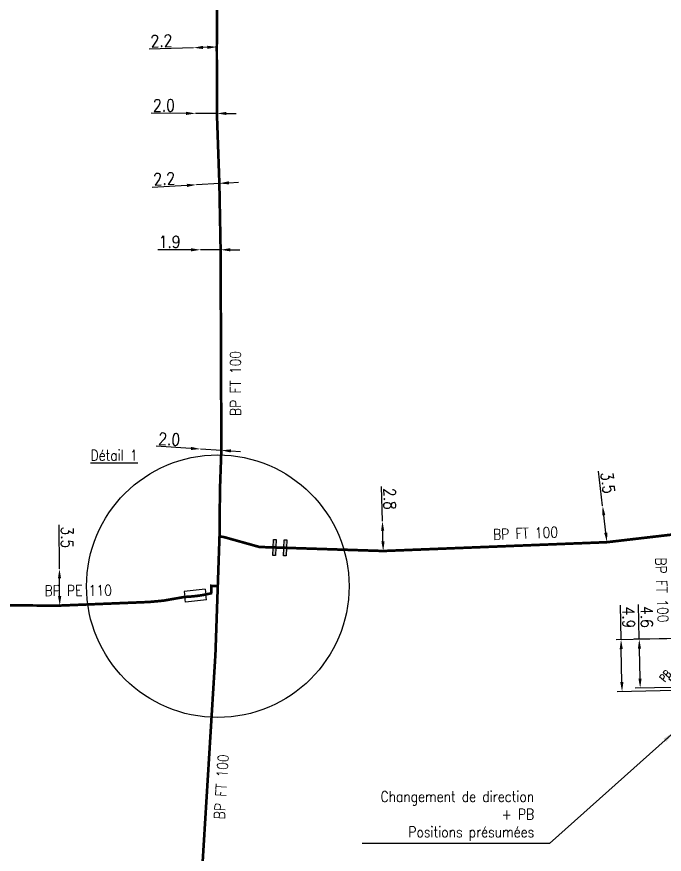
# Model space of a CAD drawing. Header units: millimetres. Extents: x 185000 to 186000, y 127990 to 129010.
# Drawn here: x 185130.4 to 185191.4, y 128112.7 to 128191.5 of the extents above; entities that cross this region are included whole.
import ezdxf
from ezdxf.enums import TextEntityAlignment as Align

# ---------------------------------------------------------------- set-up
doc = ezdxf.new("R2010")
doc.units = ezdxf.units.MM
doc.header["$PDMODE"] = 34
for name, pattern in [('L_25_AP', [2000, 1000, 1000]), ('L_25_FT', [2000, 1000, 1000]), ('L_25_PE', [2000, 1000, 1000])]:
    doc.linetypes.add(name, pattern=pattern)
doc.layers.get('0').update_dxf_attribs({"linetype": 'CONTINUOUS'})
doc.layers.get('DEFPOINTS').update_dxf_attribs({"linetype": 'CONTINUOUS'})
for name, color, linetype in [('L_150', 1, 'CONTINUOUS'), ('L_340', 7, 'CONTINUOUS'), ('L_400', 7, 'CONTINUOUS'), ('L_900', 7, 'CONTINUOUS')]:
    doc.layers.add(name, color=color, linetype=linetype)
doc.styles.add('G_ROMANS', font='ROMANS.SHX', dxfattribs={"width": 0.75})
doc.styles.get("Standard").update_dxf_attribs({"font": 'romans.shx', "width": 0.85})
doc.dimstyles.get("Standard").update_dxf_attribs({"dimtxt": 1.5, "dimasz": 1.2, "dimexe": 0.625, "dimexo": 0.625, "dimgap": 0.25, "dimtad": 1, "dimdec": 1, "dimzin": 0, "dimdsep": 46, "dimtxsty": 'Standard', "dimcen": -0.5, "dimadec": 0, "dimazin": 0, "dimtfac": 1, "dimtdec": 1, "dimtmove": 0, "dimatfit": 3, "dimfxl": 0, "dimtolj": 1, "dimtzin": 0, "dimarcsym": 0})

# ---------------------------------------------------------------- blocks, each defined once
blk = doc.blocks.new('*D2158')
at = {"layer": 'DEFPOINTS', "color": 0, "linetype": 'Continuous', "transparency": 16777216}
for p in [(185147.702, 128150.822), (185147.702, 128150.822), (185149.668, 128150.698)]:
    blk.add_point(p, dxfattribs=at)
at = {"layer": 'L_150', "color": 0, "linetype": 'Continuous', "lineweight": -2, "transparency": 16777216}
for p, q in [((185146.804, 128150.879), (185143.532, 128151.086)), ((185149.668, 128150.698), (185147.702, 128150.822)), ((185150.566, 128150.641), (185151.465, 128150.584))]:
    blk.add_line(p, q, dxfattribs=at)
at = {"layer": 'L_150', "color": 0, "linetype": 'Continuous', "transparency": 16777216}
for points in [[(185146.813, 128151.029), (185146.795, 128150.729), (185147.702, 128150.822)], [(185150.576, 128150.791), (185150.557, 128150.491), (185149.668, 128150.698)]]:
    blk.add_solid(points, dxfattribs=at)
at = {"layer": 'L_150', "color": 0, "linetype": 'Continuous', "transparency": 16777216, "insert": (185144.766, 128151.759), "char_height": 1.125, "attachment_point": 5, "rotation": 356.38058}
blk.add_mtext('\\A1;2.0', dxfattribs=at)
blk = doc.blocks.new('*D2159')
at = {"layer": 'DEFPOINTS', "color": 0, "linetype": 'Continuous', "transparency": 16777216}
for p in [(185147.698, 128169.573), (185147.698, 128169.573), (185149.598, 128169.575)]:
    blk.add_point(p, dxfattribs=at)
at = {"layer": 'L_150', "color": 0, "linetype": 'Continuous', "lineweight": -2, "transparency": 16777216}
for p, q in [((185146.798, 128169.572), (185143.702, 128169.57)), ((185149.598, 128169.575), (185147.698, 128169.573)), ((185150.498, 128169.575), (185151.398, 128169.576))]:
    blk.add_line(p, q, dxfattribs=at)
at = {"layer": 'L_150', "color": 0, "linetype": 'Continuous', "transparency": 16777216}
for points in [[(185146.798, 128169.722), (185146.798, 128169.422), (185147.698, 128169.573)], [(185150.498, 128169.725), (185150.498, 128169.425), (185149.598, 128169.575)]]:
    blk.add_solid(points, dxfattribs=at)
at = {"layer": 'L_150', "color": 0, "linetype": 'Continuous', "transparency": 16777216, "insert": (185144.799, 128170.321), "char_height": 1.125, "attachment_point": 5, "rotation": 0.04584}
blk.add_mtext('\\A1;1.9', dxfattribs=at)
blk = doc.blocks.new('*D2160')
at = {"layer": 'DEFPOINTS', "color": 0, "linetype": 'Continuous', "transparency": 16777216}
for p in [(185147.325, 128175.692), (185147.325, 128175.692), (185149.481, 128175.823)]:
    blk.add_point(p, dxfattribs=at)
at = {"layer": 'L_150', "color": 0, "linetype": 'Continuous', "lineweight": -2, "transparency": 16777216}
for p, q in [((185146.427, 128175.637), (185143.154, 128175.438)), ((185149.481, 128175.823), (185147.325, 128175.692)), ((185150.379, 128175.878), (185151.278, 128175.933))]:
    blk.add_line(p, q, dxfattribs=at)
at = {"layer": 'L_150', "color": 0, "linetype": 'Continuous', "transparency": 16777216}
for points in [[(185146.418, 128175.787), (185146.436, 128175.488), (185147.325, 128175.692)], [(185150.37, 128176.028), (185150.388, 128175.728), (185149.481, 128175.823)]]:
    blk.add_solid(points, dxfattribs=at)
at = {"layer": 'L_150', "color": 0, "linetype": 'Continuous', "transparency": 16777216, "insert": (185144.296, 128176.259), "char_height": 1.125, "attachment_point": 5, "rotation": 3.48591}
blk.add_mtext('\\A1;2.2', dxfattribs=at)
blk = doc.blocks.new('*D2161')
at = {"layer": 'DEFPOINTS', "color": 0, "linetype": 'Continuous', "transparency": 16777216}
for p in [(185147.25, 128182.412), (185147.25, 128182.412), (185149.25, 128182.409)]:
    blk.add_point(p, dxfattribs=at)
at = {"layer": 'L_150', "color": 0, "linetype": 'Continuous', "lineweight": -2, "transparency": 16777216}
for p, q in [((185146.35, 128182.414), (185143.071, 128182.419)), ((185149.25, 128182.409), (185147.25, 128182.412)), ((185150.15, 128182.407), (185151.05, 128182.405))]:
    blk.add_line(p, q, dxfattribs=at)
at = {"layer": 'L_150', "color": 0, "linetype": 'Continuous', "transparency": 16777216}
for points in [[(185146.35, 128182.564), (185146.35, 128182.264), (185147.25, 128182.412)], [(185150.15, 128182.557), (185150.15, 128182.257), (185149.25, 128182.409)]]:
    blk.add_solid(points, dxfattribs=at)
at = {"layer": 'L_150', "color": 0, "linetype": 'Continuous', "transparency": 16777216, "insert": (185144.262, 128183.167), "char_height": 1.125, "attachment_point": 5, "rotation": 359.90083}
blk.add_mtext('\\A1;2.0', dxfattribs=at)
blk = doc.blocks.new('*D2162')
at = {"layer": 'DEFPOINTS', "color": 0, "linetype": 'Continuous', "transparency": 16777216}
for p in [(185147.043, 128188.59), (185147.043, 128188.59), (185149.242, 128188.664)]:
    blk.add_point(p, dxfattribs=at)
at = {"layer": 'L_150', "color": 0, "linetype": 'Continuous', "lineweight": -2, "transparency": 16777216}
for p, q in [((185147.043, 128188.59), (185142.867, 128188.45)), ((185148.342, 128188.634), (185147.942, 128188.62))]:
    blk.add_line(p, q, dxfattribs=at)
at = {"layer": 'L_150', "color": 0, "linetype": 'Continuous', "transparency": 16777216}
for points in [[(185147.937, 128188.77), (185147.948, 128188.47), (185147.043, 128188.59)], [(185148.337, 128188.783), (185148.347, 128188.484), (185149.242, 128188.664)]]:
    blk.add_solid(points, dxfattribs=at)
at = {"layer": 'L_150', "color": 0, "linetype": 'Continuous', "transparency": 16777216, "insert": (185144.03, 128189.239), "char_height": 1.125, "attachment_point": 5, "rotation": 1.91984}
blk.add_mtext('\\A1;2.2', dxfattribs=at)
blk = doc.blocks.new('*D2165')
at = {"layer": 'DEFPOINTS', "color": 0, "linetype": 'Continuous', "transparency": 16777216}
for p in [(185134.429, 128139.537), (185134.429, 128139.537), (185134.457, 128136.087)]:
    blk.add_point(p, dxfattribs=at)
at = {"layer": 'L_150', "color": 0, "linetype": 'Continuous', "lineweight": -2, "transparency": 16777216}
for p, q in [((185134.429, 128139.537), (185134.395, 128143.69)), ((185134.45, 128136.987), (185134.436, 128138.637))]:
    blk.add_line(p, q, dxfattribs=at)
at = {"layer": 'L_150', "color": 0, "linetype": 'Continuous', "transparency": 16777216}
for points in [[(185134.586, 128138.638), (185134.286, 128138.636), (185134.429, 128139.537)], [(185134.6, 128136.988), (185134.3, 128136.986), (185134.457, 128136.087)]]:
    blk.add_solid(points, dxfattribs=at)
at = {"layer": 'L_150', "color": 0, "linetype": 'Continuous', "transparency": 16777216, "insert": (185135.155, 128142.507), "char_height": 1.125, "attachment_point": 5, "rotation": 270.46981}
blk.add_mtext('\\A1;3.5', dxfattribs=at)
blk = doc.blocks.new('*D2190')
at = {"layer": 'DEFPOINTS', "color": 0, "linetype": 'Continuous', "transparency": 16777216}
for p in [(185164.826, 128144.024), (185164.826, 128144.024), (185164.904, 128141.225)]:
    blk.add_point(p, dxfattribs=at)
at = {"layer": 'L_150', "color": 0, "linetype": 'Continuous', "lineweight": -2, "transparency": 16777216}
for p, q in [((185164.826, 128144.024), (185164.735, 128147.301)), ((185164.879, 128142.125), (185164.851, 128143.124))]:
    blk.add_line(p, q, dxfattribs=at)
at = {"layer": 'L_150', "color": 0, "linetype": 'Continuous', "transparency": 16777216}
for points in [[(185165.001, 128143.129), (185164.701, 128143.12), (185164.826, 128144.024)], [(185165.029, 128142.129), (185164.729, 128142.121), (185164.904, 128141.225)]]:
    blk.add_solid(points, dxfattribs=at)
at = {"layer": 'L_150', "color": 0, "linetype": 'Continuous', "transparency": 16777216, "insert": (185165.518, 128146.133), "char_height": 1.125, "attachment_point": 5, "rotation": 271.59305}
blk.add_mtext('\\A1;2.8', dxfattribs=at)
blk = doc.blocks.new('*D1230')
at = {"layer": 'DEFPOINTS', "color": 0, "linetype": 'Continuous', "transparency": 16777216}
for p in [(185185.554, 128145.479), (185185.554, 128145.479), (185185.957, 128142.053)]:
    blk.add_point(p, dxfattribs=at)
at = {"layer": 'L_150', "color": 0, "linetype": 'Continuous', "lineweight": -2, "transparency": 16777216}
for p, q in [((185185.554, 128145.479), (185185.171, 128148.735)), ((185185.852, 128142.946), (185185.659, 128144.585))]:
    blk.add_line(p, q, dxfattribs=at)
at = {"layer": 'L_150', "color": 0, "linetype": 'Continuous', "transparency": 16777216}
for points in [[(185185.808, 128144.603), (185185.51, 128144.568), (185185.554, 128145.479)], [(185186.001, 128142.964), (185185.703, 128142.929), (185185.957, 128142.053)]]:
    blk.add_solid(points, dxfattribs=at)
at = {"layer": 'L_150', "color": 0, "linetype": 'Continuous', "transparency": 16777216, "insert": (185186.055, 128147.642), "char_height": 1.125, "attachment_point": 5, "rotation": 276.71352}
blk.add_mtext('\\A1;3.5', dxfattribs=at)
blk = doc.blocks.new('*D1264')
at = {"layer": 'DEFPOINTS', "color": 0, "linetype": 'Continuous', "transparency": 16777216}
for p in [(185197.781, 128133.088), (185189.001, 128132.919), (185192.732, 128128.39)]:
    blk.add_point(p, dxfattribs=at)
at = {"layer": 'L_340', "color": 0, "linetype": 'Continuous', "lineweight": -2, "transparency": 16777216}
for p, q in [((185189.001, 128132.919), (185188.938, 128136.197)), ((185197.312, 128133.079), (185188.532, 128132.91)), ((185189.072, 128129.22), (185189.018, 128132.019)), ((185192.263, 128128.381), (185188.621, 128128.311))]:
    blk.add_line(p, q, dxfattribs=at)
at = {"layer": 'L_340', "color": 0, "linetype": 'Continuous', "transparency": 16777216}
for points in [[(185189.168, 128132.022), (185188.868, 128132.016), (185189.001, 128132.919)], [(185189.222, 128129.223), (185188.922, 128129.217), (185189.089, 128128.32)]]:
    blk.add_solid(points, dxfattribs=at)
at = {"layer": 'L_340', "color": 0, "linetype": 'Continuous', "transparency": 16777216, "insert": (185189.711, 128135.022), "char_height": 1.125, "attachment_point": 5, "rotation": 271.10204}
blk.add_mtext('\\A1;4.6', dxfattribs=at)
blk = doc.blocks.new('L_340_13')
at = {"color": 0, "linetype": 'Continuous', "flags": 128}
blk.add_lwpolyline([(0, 0), (0, 1.25)], dxfattribs=at)
at = {"color": 0, "linetype": 'Continuous', "style": 'G_ROMANS', "width": 0.75}
blk.add_text('PB', height=0.75, dxfattribs=at).set_placement((0, 1.663), align=Align.MIDDLE)
at = {"color": 0, "linetype": 'Continuous', "width": 0.75, "flags": 3}
for tag, p in [('DEF_LEG', (0, -10)), ('DEF_COUP', (0, -12.5)), ('DEF_TYPE', (0, -15))]:
    blk.add_attdef(tag, text='', height=1.2, dxfattribs=at).set_placement(p, align=Align.MIDDLE)
blk = doc.blocks.new('*D1265')
at = {"layer": 'DEFPOINTS', "color": 0, "linetype": 'Continuous', "transparency": 16777216}
for p in [(185197.781, 128133.088), (185187.287, 128132.886), (185192.783, 128128.091)]:
    blk.add_point(p, dxfattribs=at)
at = {"layer": 'L_340', "color": 0, "linetype": 'Continuous', "lineweight": -2, "transparency": 16777216}
for p, q in [((185187.287, 128132.886), (185187.225, 128136.119)), ((185197.312, 128133.079), (185186.819, 128132.877)), ((185187.364, 128128.887), (185187.305, 128131.986)), ((185192.314, 128128.082), (185186.913, 128127.978))]:
    blk.add_line(p, q, dxfattribs=at)
at = {"layer": 'L_340', "color": 0, "linetype": 'Continuous', "transparency": 16777216}
for points in [[(185187.455, 128131.989), (185187.155, 128131.983), (185187.287, 128132.886)], [(185187.514, 128128.89), (185187.214, 128128.884), (185187.382, 128127.987)]]:
    blk.add_solid(points, dxfattribs=at)
at = {"layer": 'L_340', "color": 0, "linetype": 'Continuous', "transparency": 16777216, "insert": (185187.997, 128134.967), "char_height": 1.125, "attachment_point": 5, "rotation": 271.10204}
blk.add_mtext('\\A1;4.9', dxfattribs=at)
blk = doc.blocks.new('L_340_19')
at = {"linetype": 'Continuous'}
blk.add_hatch(color=0, dxfattribs=at).paths.add_polyline_path([(0.125, 0.75), (-0.125, 0.75), (-0.125, -0.75), (0.125, -0.75)])
at = {"color": 0, "linetype": 'Continuous'}
blk.add_lwpolyline([(-0.125, 0.75), (0.125, 0.75), (0.125, -0.75), (-0.125, -0.75)], close=True, dxfattribs=at)
at = {"color": 0, "linetype": 'Continuous', "width": 0.75}
for tag, height, flags, p in [('TR', 1, 8, (0, 1.981)), ('DEF_LEG', 1.2, 3, (0, -5)), ('DEF_COUP', 1.2, 3, (0, -7.5)), ('DEF_TYPE', 1.2, 3, (0, -10))]:
    blk.add_attdef(tag, text='', height=height, dxfattribs=dict(at, flags=flags)).set_placement(p, align=Align.MIDDLE)

msp = doc.modelspace()

# ---------------------------------------------------------------- linework, layer by layer
at = {"layer": 'L_150', "linetype": 'L_25_FT', "ltscale": 0.5, "const_width": 0.25, "flags": 128}
msp.add_lwpolyline([(185145.722, 128029.172), (185145.675, 128034.117), (185145.749, 128042.294), (185145.937, 128052.543), (185145.638, 128059.273), (185146.341, 128069.671), (185146.408, 128074.509), (185146.422, 128079.681), (185146.548, 128082.184), (185146.623, 128083.677), (185146.824, 128087.673), (185146.724, 128091.677), (185147.125, 128095.668), (185147.326, 128099.664), (185147.446, 128104.455), (185149.112, 128131.524), (185149.332, 128137.908), (185149.493, 128142.567), (185149.539, 128147.064), (185149.668, 128150.698), (185149.598, 128169.575), (185149.481, 128175.823), (185149.25, 128182.409), (185149.242, 128188.664), (185149.27, 128193.236), (185149.615, 128197.109), (185150.447, 128210.377)], dxfattribs=at)
at = {"layer": 'L_150', "linetype": 'L_25_FT', "const_width": 0.25, "flags": 128}
for points in [[(185217.573, 128146.177), (185217.277, 128146.133), (185215.634, 128145.891), (185205.814, 128144.397), (185198.357, 128143.5), (185192.012, 128142.759), (185185.957, 128142.053), (185164.904, 128141.225), (185155.677, 128141.524)], [(185154.678, 128141.556), (185153.252, 128141.602), (185149.84, 128142.555), (185149.493, 128142.567)]]:
    msp.add_lwpolyline(points, dxfattribs=at)
at = {"layer": 'L_150', "linetype": 'L_25_AP', "const_width": 0.25, "flags": 128}
msp.add_lwpolyline([(185155.677, 128141.524), (185154.678, 128141.556)], dxfattribs=at)
at = {"layer": 'L_150', "linetype": 'L_25_PE', "ltscale": 0.5, "const_width": 0.25, "flags": 128}
msp.add_lwpolyline([(185149.333, 128137.924), (185148.733, 128137.945), (185148.709, 128137.245), (185148.204, 128137.132, -0.014887), (185147.493, 128137.012, -0.026077), (185146.234, 128136.903), (185144.219, 128136.551), (185142.873, 128136.425), (185134.457, 128136.087), (185126.804, 128136.11), (185120.604, 128135.93), (185117.204, 128135.767), (185115.311, 128136.588), (185113.306, 128136.857), (185113.306, 128136.857), (185113.089, 128137.006), (185112.785, 128137.291), (185112.5, 128137.289)], format="xyb", dxfattribs=at)
at = {"layer": 'L_400', "color": 7, "linetype": 'CONTINUOUS'}
for p, q in [((185148.146, 128137.629), (185146.177, 128137.4)), ((185146.177, 128137.4), (185146.234, 128136.903)), ((185148.146, 128137.629), (185148.204, 128137.132)), ((185148.262, 128136.636), (185148.204, 128137.132)), ((185146.292, 128136.407), (185146.234, 128136.903)), ((185148.262, 128136.636), (185146.292, 128136.407))]:
    msp.add_line(p, q, dxfattribs=at)
at = {"layer": 'L_900'}
msp.add_circle((185149.332, 128137.908), 12.355, dxfattribs=at)

# ---------------------------------------------------------------- block references
at = {"layer": 'L_340'}
for name, p, rotation in [('L_340_19', (185154.678, 128141.556), 358.1469833605163), ('L_340_19', (185155.677, 128141.524), 358.1469833605163), ('L_340_13', (185192.732, 128128.39), 49.75141101788303)]:
    msp.add_blockref(name, p, dxfattribs=dict(at, rotation=rotation))

# ---------------------------------------------------------------- texts
at = {"layer": 'L_150', "linetype": 'Continuous', "width": 0.85}
for s, rotation, p in [('BP FT 100', 90.21326, (185151.002, 128156.989)), ('BP FT 100', 2.25103, (185178.298, 128142.893)), ('BP FT 100', 272.16651, (185191.134, 128137.553)), ('BP PE 110', 0.38479, (185136.197, 128137.507)), ('BP FT 100', 86.47927, (185149.662, 128119.031))]:
    msp.add_text(s, height=1, rotation=rotation, dxfattribs=at).set_placement(p, align=Align.MIDDLE)
at = {"layer": 'L_150', "linetype": 'Continuous', "insert": (185179.111, 128116.278), "char_height": 1, "attachment_point": 6}
msp.add_mtext('Changement de direction\\P+ PB\\PPositions présumées', dxfattribs=at)
at = {"layer": 'L_900', "insert": (185137.357, 128150.732), "char_height": 1, "attachment_point": 1}
msp.add_mtext_dynamic_manual_height_columns('{\\LDétail 1}', width=5.85149, gutter_width=5, heights=[0], dxfattribs=at)

# ---------------------------------------------------------------- dimensions: what is measured, and where the dimension line sits
at = {"layer": 'L_150', "linetype": 'Continuous'}
for base, p1, p2, angle, override, picture, middle in [((185147.043, 128188.59), (185149.242, 128188.664), (185147.043, 128188.59), 1.91984, {"dimscale": 0.75}, '*D2162', (185144.055, 128188.49)), ((185147.25, 128182.412), (185149.25, 128182.409), (185147.25, 128182.412), 359.90083, {"dimscale": 0.75}, '*D2161', (185144.261, 128182.417)), ((185147.325, 128175.692), (185149.481, 128175.823), (185147.325, 128175.692), 3.48591, {"dimscale": 0.75}, '*D2160', (185144.341, 128175.51)), ((185147.698, 128169.573), (185149.598, 128169.575), (185147.698, 128169.573), 0.04584, {"dimscale": 0.75, "dimatfit": 0}, '*D2159', (185144.8, 128169.571)), ((185147.702, 128150.822), (185149.668, 128150.698), (185147.702, 128150.822), 356.38058, {"dimscale": 0.75, "dimatfit": 0}, '*D2158', (185144.719, 128151.011)), ((185185.554, 128145.479), (185185.957323, 128142.052656), (185185.554, 128145.479), 276.713519, {"dimscale": 0.75}, '*D1230', (185185.309752, 128147.55396)), ((185164.826, 128144.024), (185164.904, 128141.225), (185164.826, 128144.024), 271.59305, {"dimscale": 0.75}, '*D2190', (185164.768, 128146.112)), ((185134.429, 128139.537), (185134.457, 128136.087), (185134.429, 128139.537), 270.46981, {"dimscale": 0.75}, '*D2165', (185134.405, 128142.501))]:
    dim = msp.add_linear_dim(base=base, p1=p1, p2=p2, angle=angle, dimstyle='Standard', override=override, dxfattribs=at)
    dim.commit()
    dim.dimension.update_dxf_attribs({"geometry": picture, "text_midpoint": middle, "dimtype": 160})
at = {"layer": 'L_340', "linetype": 'Continuous'}
for base, p1, picture, middle in [((185187.287, 128132.886), (185192.783, 128128.091), '*D1265', (185187.248, 128134.952)), ((185189.001, 128132.919), (185192.732, 128128.39), '*D1264', (185188.961, 128135.008))]:
    dim = msp.add_linear_dim(base=base, p1=p1, p2=(185197.781, 128133.088), angle=271.10204, dimstyle='Standard', override={"dimscale": 0.75}, dxfattribs=at)
    dim.commit()
    dim.dimension.update_dxf_attribs({"geometry": picture, "text_midpoint": middle, "dimtype": 160})

# ---------------------------------------------------------------- leaders
at = {"layer": 'L_150', "linetype": 'Continuous', "annotation_type": 0, "has_hookline": 1, "hookline_direction": 1, "text_width": 16.19}
msp.add_leader([(185192.303, 128124.21), (185180.561, 128113.694), (185179.361, 128113.694)], dimstyle='Standard', dxfattribs=at)

doc.saveas('drawing.dxf')
